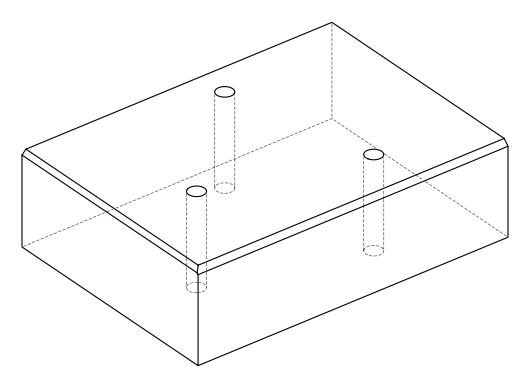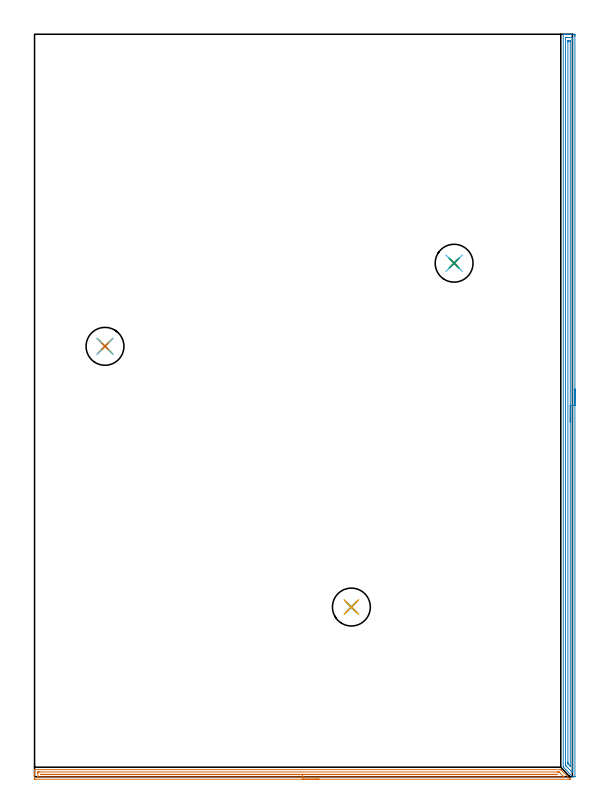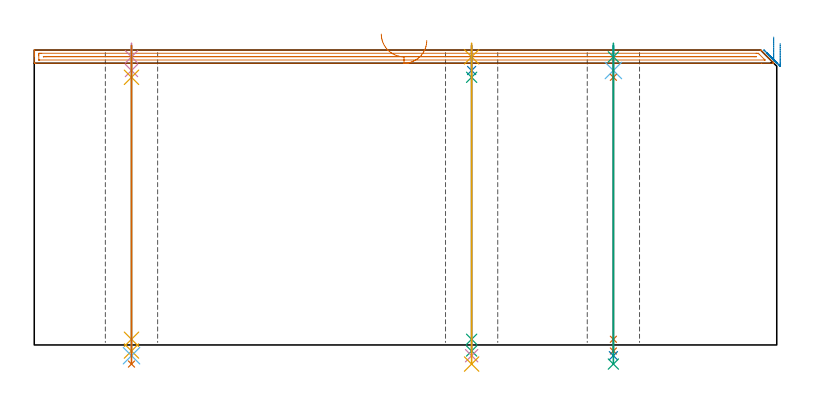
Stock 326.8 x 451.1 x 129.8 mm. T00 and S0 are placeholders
(PLAN: 17 operations, 13 tool changes, 24.2 min)
(1 AREA_MILL | FG_CHAMFER_SURFACE | UGT0205_001 | 7.89 min | 5491 mm3)
(2 AREA_MILL_1 | FG_CHAMFER_SURFACE_1 | UGT0205_001 | 10.96 min | 11290 mm3)
(3 SPOT_DRILL | STEP1HOLE | NXT0321_9005460120000 | 0.05 min | 182 mm3)
(4 SPOT_DRILL_1 | STEP1HOLE_1 | NXT0321_9005460120000 | 0.05 min | 182 mm3)
(5 SPOT_DRILL_2 | STEP1HOLE_2 | NXT0321_9005460120000 | 0.05 min | 183 mm3)
(6 DRILL_BLIND_HOLE_INTO_CENTER | STEP1HOLE | NXT0301_125 | 0.05 min | 171 mm3)
(7 GUN_DRILL_THROUGH_HOLE | STEP1HOLE | UGT0307_001 | 0.58 min | 2333 mm3)
(8 SPADE_DRILL_TO_ENLARGE_THROUGH_HOLE | STEP1HOLE | UGT0306_005 | 0.55 min | 18685 mm3)
(9 DRILL_TO_ENLARGE_THROUGH_HOLE | STEP1HOLE | UGT0301_055 | 0.56 min | 32488 mm3)
(10 DRILL_BLIND_HOLE_INTO_CENTER_1 | STEP1HOLE_1 | NXT0301_125 | 0.05 min | 170 mm3)
(11 GUN_DRILL_THROUGH_HOLE_1 | STEP1HOLE_1 | UGT0307_001 | 0.58 min | 2337 mm3)
(12 SPADE_DRILL_TO_ENLARGE_THROUGH_HOLE_1 | STEP1HOLE_1 | UGT0306_005 | 0.55 min | 18681 mm3)
(13 DRILL_TO_ENLARGE_THROUGH_HOLE_1 | STEP1HOLE_1 | UGT0301_055 | 0.56 min | 32492 mm3)
(14 DRILL_BLIND_HOLE_INTO_CENTER_2 | STEP1HOLE_2 | NXT0301_125 | 0.05 min | 165 mm3)
(15 GUN_DRILL_THROUGH_HOLE_2 | STEP1HOLE_2 | UGT0307_001 | 0.58 min | 2342 mm3)
(16 SPADE_DRILL_TO_ENLARGE_THROUGH_HOLE_2 | STEP1HOLE_2 | UGT0306_005 | 0.55 min | 18682 mm3)
(17 DRILL_TO_ENLARGE_THROUGH_HOLE_2 | STEP1HOLE_2 | UGT0301_055 | 0.56 min | 32491 mm3)
(TOOL UGT0205_001 | Chamfer Mill 20 x 3 x 45 deg. | D20 FL50 Z2)
(TOOL NXT0321_9005460120000 | NC Spot Drill, 142deg, 12mm, Carbide, Uncoated | D12 PA142 FL30 Z2)
(TOOL NXT0301_125 | Carbide Drill 6mm [861.1-0600-018A1-GP GC34] | D6 PA150 FL18.7 Z2)
(TOOL UGT0307_001 | Gun Drill 5 mm | D5 PA130 FL24 Z1)
(TOOL UGT0306_005 | Spade Drill 14.5mm | D14.5 PA132 FL10 Z2)
(TOOL UGT0301_055 | Twist Drill 23 mm | D23 PA118 FL155 Z2)
(OP 1 AREA_MILL)
G17 G21 G94 G90
T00 M6
G54
G17 G0 G90 X172.75 Y-1.5 S1061 M3
G43 Z139.8 H0
Z134.
G94 G1 X172.712 Z133.128 F250.
X172.598 Z132.264
X172.409 Z131.412
X172.147 Z130.58
X171.813 Z129.774
X171.41 Z129.
X170.941 Z128.264
X170.41 Z127.572
X169.821 Z126.929
X169.178 Z126.34
X168.486 Z125.809
X167.75 Z125.34
X166.976 Z124.937
X166.17 Z124.603
X165.338 Z124.341
X164.486 Z124.152
X163.622 Z124.038
X162.75 Z124.
X0.617
X0.321 Y-1.498
X0.01 Y-1.494 Z124.003
X0. Y-1.21 Z124.286
Y1.4 Z126.894
Y1.938 Z127.435
Y2.27 Z127.766
Y2.808 Z128.304
Y3.14 Z128.634
Y3.804 Z129.303
Y4.078 Z129.578
X0.001 Y4.189 Z129.681
X0.003 Y4.241 Z129.732
X0.01 Y4.297 Z129.788
X0.171 Y4.3 Z129.8
X319.523
X319.695 Y4.297 Z129.789
X319.777 Y4.224 Z129.721
X319.97 Y4.031 Z129.53
X319.991 Y4.01 Z129.509
X325.454 Y-1.453 Z124.044
X325.483 Y-1.494 Z124.003
X325.477 Y-1.496 Z124.002
X325.424 Y-1.499 Z123.999
X320.105 Y-1.5 Z124.
X162.75
Y-0.086 Z125.414
X2.404 Y-0.085 Z125.415
X2.141 Y-0.084 Z125.416
X2.048 Y-0.08 Z125.42
X2.01 Y-0.078 Z125.422
X2.008 Y-0.057 Z125.443
X2.002 Y0.051 Z125.551
X2. Y1.793 Z127.293
X2.001 Y2.27 Z127.77
X2.003 Y2.66 Z128.16
X2.01 Y2.794 Z128.294
X2.018 Y2.879 Z128.379
X2.088 Y2.88 Z128.38
X2.404 Y2.884 Z128.384
X2.665 Y2.885 Z128.385
X3.297 Y2.886 Z128.386
X317.736 Y2.885 Z128.385
X317.999 Y2.884 Z128.384
X318.63 Y2.879 Z128.379
X318.666 Y2.873 Z128.373
X318.708 Y2.835 Z128.335
X318.793 Y2.754 Z128.254
X318.959 Y2.591 Z128.091
X319.28 Y2.27 Z127.77
X321.31 Y0.24 Z125.74
X321.609 Y-0.069 Z125.431
X321.618 Y-0.08 Z125.42
X321.613 Y-0.081 Z125.419
X321.572 Y-0.084 Z125.416
X321.484 Y-0.085 Z125.415
X321.31 Y-0.086 Z125.414
X162.75
Y1.328 Z126.828
X5.157
X4.263 Y1.329 Z126.829
X4.19 Y1.331 Z126.831
X4.118 Y1.335 Z126.835
X4.01 Y1.345 Z126.845
X4.007 Y1.4 Z126.9
Y1.446 Z126.946
X4.01 Y1.463 Z126.963
X4.044 Y1.466 Z126.966
X4.119 Y1.47 Z126.97
X4.19 Y1.471 Z126.971
X5.01 Y1.472 Z126.972
X315.95 Y1.471 Z126.971
X316.773 Y1.468 Z126.968
X316.843 Y1.465 Z126.965
X317.689 Y1.4 Z126.9
X317.736 Y1.356 Z126.856
X317.742 Y1.334 Z126.834
X316.843 Y1.329 Z126.829
X162.75 Y1.328 Z126.828
X161.878 Z126.867
X161.013 Z126.98
X160.162 Z127.169
X159.33 Z127.432
X158.524 Z127.765
X157.75 Z128.168
X157.014 Z128.637
X156.322 Z129.168
X155.679 Z129.757
X155.09 Z130.401
X154.558 Z131.093
X154.09 Z131.828
X153.687 Z132.602
X153.353 Z133.408
X153.091 Z134.24
X152.902 Z135.092
X152.788 Z135.957
X152.75 Z136.828
G0 Z139.8
M5
M2
(OP 2 AREA_MILL_1)
G17 G21 G94 G90
T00 M6
G54
G17 G0 G90 X328.3 Y235.55 S1061 M3
G43 Z139.8 H0
Z132.7
G94 G1 Y235.512 Z131.828 F250.
Y235.398 Z130.964
Y235.209 Z130.112
Y234.947 Z129.28
Y234.613 Z128.474
Y234.21 Z127.7
Y233.741 Z126.964
Y233.21 Z126.272
Y232.621 Z125.629
Y231.978 Z125.04
Y231.286 Z124.509
Y230.55 Z124.04
Y229.776 Z123.637
Y228.97 Z123.303
Y228.138 Z123.041
Y227.286 Z122.852
Y226.422 Z122.738
Y225.55 Z122.7
Y0.184
X328.296 Y0.077 Z122.704
X328.292 Y0.01 Z122.706
X327.993 Y0. Z123.007
X327.682 Z123.317
X326.997 Y0.01 Z124.001
X326.956 Y0.048 Z124.043
X326.816 Y0.184 Z124.183
X322.69 Y4.31 Z128.31
X322.544 Y4.454 Z128.452
X322.492 Y4.507 Z128.506
X321.421 Y5.579 Z129.579
X321.204 Y5.793 Z129.789
X321.2 Y5.997 Z129.8
Y450.916
X321.203 Y451.092 Z129.788
X321.208 Y451.093 Z129.783
X321.581 Y451.1 Z129.419
X321.817 Z129.182
X322.544 Z128.451
X323.79 Z127.207
X325.191 Z125.804
X325.814 Z125.182
X327.578 Z123.419
X327.838 Y451.097 Z123.159
X328.292 Y451.09 Z122.706
X328.295 Y450.932 Z122.703
X328.299 Y450.469 Z122.701
X328.3 Y450. Z122.7
Y225.55
X326.886 Z124.114
X326.885 Y3.386 Z124.115
Y3.314
X326.875 Y2.586 Z124.125
X326.136 Y3.314 Z124.864
X326.073 Y3.376 Z124.927
X322.996 Y6.455 Z128.004
X322.779 Y6.675 Z128.221
X322.671 Y6.788 Z128.329
X322.621 Y6.842 Z128.379
X322.614 Y7.786 Z128.386
X322.615 Y448.609 Z128.385
Y448.68
X322.621 Y449.082 Z128.379
X323.018 Y449.095 Z127.982
X323.427 Y449.098 Z127.573
X323.895 Y449.1 Z127.105
X326.073 Y449.099 Z124.927
X326.544 Y449.097 Z124.456
X326.778 Y449.09 Z124.222
X326.879 Y449.061 Z124.121
X326.885 Y448.752 Z124.115
Y448.68
X326.886 Y225.55 Z124.114
X325.471 Z125.529
Y6.892
X325.47 Y6.609 Z125.53
X325.468 Y6.513 Z125.532
X325.465 Y6.454 Z125.535
X325.374 Y6.537 Z125.626
X325.191 Y6.712 Z125.809
X325.008 Y6.892 Z125.992
X324.309 Y7.592 Z126.691
X324.118 Y7.786 Z126.882
X324.052 Y7.859 Z126.948
X324.035 Y7.896 Z126.965
X324.033 Y7.929 Z126.967
X324.03 Y8.068 Z126.97
X324.029 Y8.68 Z126.971
X324.028 Y8.964 Z126.972
X324.029 Y446.281 Z126.971
X324.033 Y446.891 Z126.967
X324.035 Y447.032 Z126.965
X324.041 Y447.09 Z126.959
X324.107 Y447.096 Z126.893
X324.309 Y447.098 Z126.691
X324.985 Y447.1 Z126.015
X325.191 Y447.099 Z125.809
X325.397 Y447.097 Z125.603
X325.455 Y447.093 Z125.545
X325.466 Y447.089 Z125.534
X325.468 Y447.084 Z125.532
X325.47 Y447.062 Z125.53
X325.471 Y446.986 Z125.529
X325.472 Y446.891 Z125.528
X325.471 Y225.55 Z125.529
Y224.678 Z125.567
Y223.813 Z125.68
Y222.962 Z125.869
Y222.13 Z126.132
Y221.324 Z126.465
Y220.55 Z126.868
Y219.814 Z127.337
Y219.122 Z127.868
Y218.479 Z128.457
Y217.89 Z129.101
Y217.358 Z129.793
Y216.89 Z130.529
Y216.487 Z131.302
Y216.153 Z132.108
Y215.891 Z132.94
Y215.702 Z133.792
Y215.588 Z134.657
Y215.55 Z135.529
G0 Z139.8
M5
M2
(OP 3 SPOT_DRILL)
G17 G21 G94 G90
T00 M6
G54
G17 G0 G90 X254.9 Y312. S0 M3
G43 Z139.8 H0
G94 G81 G98 Z126.8 F250. R132.8
G80
M5
M2
(OP 4 SPOT_DRILL_1)
G17 G21 G94 G90
T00 M6
G54
G17 G0 G90 X42.8 Y261.5 S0 M3
G43 Z139.8 H0
G94 G81 G98 Z126.8 F250. R132.8
G80
M5
M2
(OP 5 SPOT_DRILL_2)
G17 G21 G94 G90
T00 M6
G54
G17 G0 G90 X192.5 Y103.1 S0 M3
G43 Z139.8 H0
G94 G81 G98 Z126.8 F250. R132.8
G80
M5
M2
(OP 6 DRILL_BLIND_HOLE_INTO_CENTER)
G17 G21 G94 G90
T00 M6
G54
G17 G0 G90 X254.9 Y312. S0 M3
G43 Z139.8 H1
G94 G81 G98 Z120.8 F250. R131.8
G80
M5
M2
(OP 7 GUN_DRILL_THROUGH_HOLE)
G17 G21 G94 G90
T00 M6
G54
G17 G0 G90 X254.9 Y312. M8
G43 Z139.8 H0
Z126.99
S716 M3
G94 G1 Z117.804 F125. M26
G4 X.084
Z2.5 F250.
G4 X.084
Z-2.666 F125.
G4 X.084
M5
M9
G0 Z126.99
Z139.8
M2
(OP 8 SPADE_DRILL_TO_ENLARGE_THROUGH_HOLE)
G17 G21 G94 G90
T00 M6
G54
G17 G0 G90 X254.9 Y312. S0 M3
G43 Z139.8 H0
G94 G73 G98 Z-4.728 F250. Q13.453 R131.8
G80
M5
M2
(OP 9 DRILL_TO_ENLARGE_THROUGH_HOLE)
G17 G21 G94 G90
T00 M6
G54
G17 G0 G90 X254.9 Y312. S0 M3
G43 Z139.8 H0
G94 G73 G98 Z-8.41 F250. Q19.744 R131.8
G80
M5
M2
(OP 10 DRILL_BLIND_HOLE_INTO_CENTER_1)
G17 G21 G94 G90
T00 M6
G54
G17 G0 G90 X42.8 Y261.5 S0 M3
G43 Z139.8 H1
G94 G81 G98 Z120.8 F250. R131.8
G80
M5
M2
(OP 11 GUN_DRILL_THROUGH_HOLE_1)
G17 G21 G94 G90
T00 M6
G54
G17 G0 G90 X42.8 Y261.5 M8
G43 Z139.8 H0
Z126.99
S716 M3
G94 G1 Z117.804 F125. M26
G4 X.084
Z2.5 F250.
G4 X.084
Z-2.666 F125.
G4 X.084
M5
M9
G0 Z126.99
Z139.8
M2
(OP 12 SPADE_DRILL_TO_ENLARGE_THROUGH_HOLE_1)
G17 G21 G94 G90
T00 M6
G54
G17 G0 G90 X42.8 Y261.5 S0 M3
G43 Z139.8 H0
G94 G73 G98 Z-4.728 F250. Q13.453 R131.8
G80
M5
M2
(OP 13 DRILL_TO_ENLARGE_THROUGH_HOLE_1)
G17 G21 G94 G90
T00 M6
G54
G17 G0 G90 X42.8 Y261.5 S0 M3
G43 Z139.8 H0
G94 G73 G98 Z-8.41 F250. Q19.744 R131.8
G80
M5
M2
(OP 14 DRILL_BLIND_HOLE_INTO_CENTER_2)
G17 G21 G94 G90
T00 M6
G54
G17 G0 G90 X192.5 Y103.1 S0 M3
G43 Z139.8 H1
G94 G81 G98 Z120.8 F250. R131.8
G80
M5
M2
(OP 15 GUN_DRILL_THROUGH_HOLE_2)
G17 G21 G94 G90
T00 M6
G54
G17 G0 G90 X192.5 Y103.1 M8
G43 Z139.8 H0
Z126.99
S716 M3
G94 G1 Z117.804 F125. M26
G4 X.084
Z2.5 F250.
G4 X.084
Z-2.666 F125.
G4 X.084
M5
M9
G0 Z126.99
Z139.8
M2
(OP 16 SPADE_DRILL_TO_ENLARGE_THROUGH_HOLE_2)
G17 G21 G94 G90
T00 M6
G54
G17 G0 G90 X192.5 Y103.1 S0 M3
G43 Z139.8 H0
G94 G73 G98 Z-4.728 F250. Q13.453 R131.8
G80
M5
M2
(OP 17 DRILL_TO_ENLARGE_THROUGH_HOLE_2)
G17 G21 G94 G90
T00 M6
G54
G17 G0 G90 X192.5 Y103.1 S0 M3
G43 Z139.8 H0
G94 G73 G98 Z-8.41 F250. Q19.744 R131.8
G80
M5
M2
